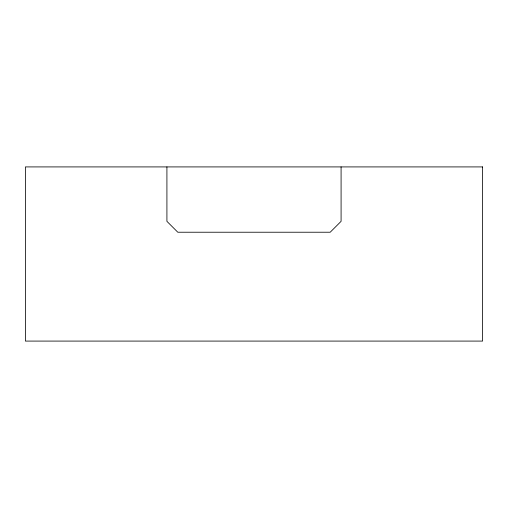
<?xml version="1.0" encoding="UTF-8"?>
<svg xmlns="http://www.w3.org/2000/svg" width="508" height="508" viewBox="0 0 508 508"><rect width="100%" height="100%" fill="white"/><g stroke="black" fill="none" stroke-linecap="round" stroke-linejoin="round"><path stroke-width="0.76" d="M341.084 166.916L341.084 221.342L330.2 232.226L177.8 232.226L166.916 221.342L166.916 166.916M482.6 166.916L25.4 166.916L25.4 341.084L482.6 341.084L482.6 166.916"/></g></svg>
